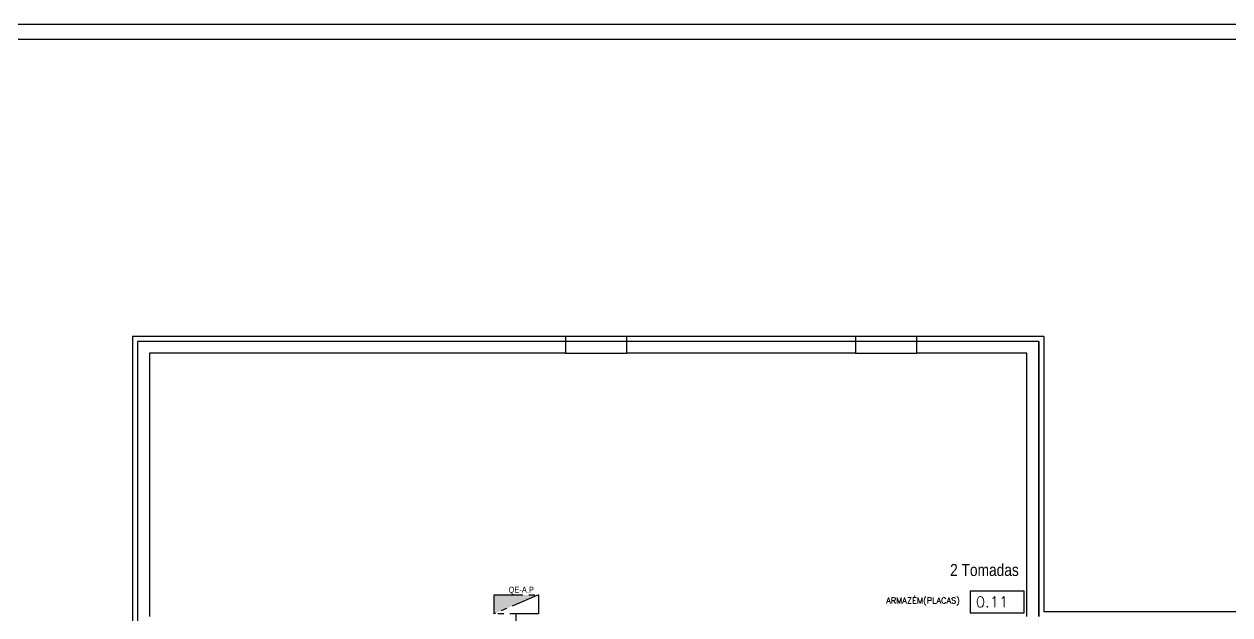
# Model space of a CAD drawing. Header units: millimetres. Extents: x -35961 to -35580, y 154458 to 154764.
# Drawn here: x -35945.79 to -35925.67, y 154666.55 to 154676.41 of the extents above; entities that cross this region are included whole.
import ezdxf

# ---------------------------------------------------------------- set-up
doc = ezdxf.new("R2010")
doc.units = ezdxf.units.MM
doc.header["$MEASUREMENT"] = 0
doc.linetypes.add('PHANTOM2', pattern=[31.75, 15.875, -3.175, 3.175, -3.175, 3.175, -3.175])
doc.layers.get('0').update_dxf_attribs({"color": 253})
for name, color, linetype in [('0_ARQ', 253, 'Continuous'), ('LigacoesParciais', 10, 'Continuous'), ('NomeMáquinas', 41, 'Continuous'), ('NomesQuadros', 255, 'Continuous'), ('Projecto', 252, 'Continuous'), ('QuadrosEletricos', 80, 'Continuous')]:
    doc.layers.add(name, color=color, linetype=linetype)
doc.styles.add('ROMANS', font='romans')
doc.styles.get("Standard").update_dxf_attribs({"font": 'ARIALN.TTF'})

msp = doc.modelspace()

# ---------------------------------------------------------------- hatches: boundary and pattern name
at = {"layer": 'QuadrosEletricos', "linetype": 'PHANTOM2', "ltscale": 0.03}
h = msp.add_hatch(color=256, dxfattribs=at)
h.dxf.hatch_style = 1
h.paths.add_polyline_path([(-35937.945, 154666.886), (-35937.945, 154666.571), (-35937.209, 154666.886)])

# ---------------------------------------------------------------- linework, layer by layer
at = {"layer": '0_ARQ'}
for points in [[(-35960.843, 154676.407), (-35870.843, 154676.407), (-35870.843, 154617.207), (-35960.843, 154617.207)], [(-35870.843, 154617.207), (-35958.593, 154617.207), (-35958.593, 154676.407), (-35870.843, 154676.407)], [(-35871.093, 154617.457), (-35958.343, 154617.457), (-35958.343, 154676.157), (-35871.093, 154676.157)]]:
    msp.add_lwpolyline(points, close=True, dxfattribs=at)
at = {"layer": 'LigacoesParciais', "color": 1, "linetype": 'Continuous', "ltscale": 0.03}
msp.add_line((-35937.577, 154666.401), (-35937.577, 154666.571, 0), dxfattribs=at)
at = {"layer": 'Projecto'}
for p, q in [((-35943.981, 154671.196, 0), (-35943.981, 154666.606, 0)), ((-35928.776, 154671.196, 0), (-35943.981, 154671.196, 0)), ((-35936.756, 154671.196, 0), (-35936.756, 154670.916, 0)), ((-35935.736, 154671.196, 0), (-35935.736, 154670.916, 0)), ((-35931.916, 154671.196, 0), (-35931.916, 154670.916, 0)), ((-35930.896, 154671.196, 0), (-35930.896, 154670.916, 0)), ((-35928.776, 154671.196, 0), (-35928.776, 154666.606, 0)), ((-35938.746, 154671.116, 0), (-35943.901, 154671.116, 0)), ((-35928.856, 154671.116, 0), (-35938.746, 154671.116, 0)), ((-35928.856, 154666.526, 0), (-35928.856, 154671.116, 0)), ((-35928.856, 154671.116, 0), (-35928.856, 154670.916, 0)), ((-35936.756, 154670.916, 0), (-35943.701, 154670.916, 0)), ((-35943.701, 154670.916, 0), (-35943.701, 154666.526, 0)), ((-35936.756, 154670.916, 0), (-35935.736, 154670.916, 0)), ((-35933.746, 154670.916, 0), (-35935.736, 154670.916, 0)), ((-35931.916, 154670.916, 0), (-35933.746, 154670.916, 0)), ((-35931.916, 154670.916, 0), (-35930.896, 154670.916, 0)), ((-35929.056, 154670.916, 0), (-35930.896, 154670.916, 0)), ((-35929.056, 154666.526, 0), (-35929.056, 154670.916, 0)), ((-35928.856, 154670.916, 0), (-35928.856, 154666.526, 0)), ((-35943.981, 154666.606, 0), (-35943.981, 154629.266, 0)), ((-35918.826, 154666.606, 0), (-35928.776, 154666.606, 0))]:
    msp.add_line(p, q, dxfattribs=at)
at = {"layer": 'Projecto', "elevation": 0}
msp.add_lwpolyline([(-35943.901, 154671.116), (-35943.901, 154666.526), (-35943.901, 154629.337), (-35942.381, 154629.337)], dxfattribs=at)
msp.add_lwpolyline([(-35929.104, 154666.95), (-35930.004, 154666.95), (-35930.004, 154666.59), (-35929.104, 154666.59)], close=True, dxfattribs=at)
at = {"layer": 'QuadrosEletricos', "linetype": 'PHANTOM2', "ltscale": 0.03}
msp.add_line((-35937.209, 154666.886, 0), (-35937.945, 154666.571, 0), dxfattribs=at)
at = {"layer": 'QuadrosEletricos', "linetype": 'PHANTOM2', "ltscale": 0.03, "elevation": 0}
msp.add_lwpolyline([(-35937.209, 154666.571), (-35937.945, 154666.571), (-35937.945, 154666.886), (-35937.209, 154666.886)], close=True, dxfattribs=at)

# ---------------------------------------------------------------- texts
at = {"color": 0, "style": 'ROMANS'}
msp.add_text('ARMAZÉM(PLACAS)', height=0.1, dxfattribs=at).set_placement((-35931.406, 154666.743, 0))
at = {"layer": 'NomeMáquinas', "color": 7, "linetype": 'Continuous', "ltscale": 0.03, "true_color": 0xffffff, "insert": (-35930.338, 154667.402, 0), "char_height": 0.2, "attachment_point": 1}
msp.add_mtext_dynamic_manual_height_columns('2 Tomadas', width=24.02155, gutter_width=20.216, heights=[0], dxfattribs=at)
at = {"layer": 'NomesQuadros', "color": 3, "linetype": 'PHANTOM2', "ltscale": 0.03}
msp.add_text('QE-A.P', height=0.1, dxfattribs=at).set_placement((-35937.708, 154666.922, 0))
at = {"layer": 'Projecto', "style": 'ROMANS'}
msp.add_text(' 0.11', height=0.18, dxfattribs=at).set_placement((-35930.032, 154666.68, 0))

doc.saveas('drawing.dxf')
